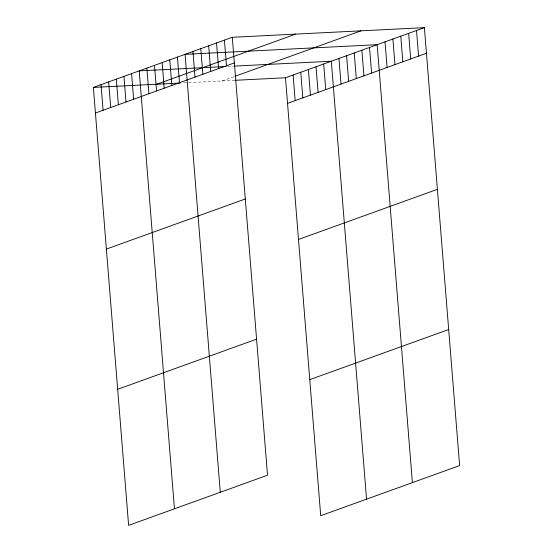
<?xml version="1.0" encoding="UTF-8"?>
<svg xmlns="http://www.w3.org/2000/svg" width="553" height="553" viewBox="0 0 553 553"><rect width="100%" height="100%" fill="white"/><g stroke="black" fill="none" stroke-linecap="round" stroke-linejoin="round"><path stroke-width="0.41" stroke-dasharray="2.77 2.07" d="M222.085 80.952L234.306 76.542M227.732 66.429L233.594 66.139M183.568 82.888L187.75 82.674M188.587 82.632L234.762 80.316"/><path stroke-width="0.83" d="M232.288 37.293L267.521 475.227L128.614 525.35L93.374 87.415L232.288 37.293L424.386 27.65L459.626 465.585L320.712 515.707L285.479 77.773L424.386 27.65M156.769 84.229L295.682 34.106M95.441 113.026L234.348 62.911M235.073 76.266L360.991 30.83M287.539 103.39L426.446 53.268M106.383 249.092L245.297 198.976M298.482 239.456L437.395 189.333M117.665 389.284L256.578 339.162M309.763 379.641L448.677 329.519M226.059 66.512L139.218 70.874L174.451 508.808M234.431 66.097L331.316 61.231L366.549 499.172M93.374 87.415L180.216 83.054M235.606 80.275L285.479 77.773M416.513 30.491L418.58 56.109M408.646 33.332L410.706 58.95M400.773 36.173L402.833 61.784M392.9 39.014L394.96 64.625M385.026 41.848L387.093 67.466M412.393 482.631L377.16 44.689L185.061 54.332L220.294 492.267M369.515 47.447L371.581 73.065M361.876 50.205L363.936 75.823M354.238 52.964L356.298 78.581M346.6 55.715L348.66 81.332M338.954 58.473L341.021 84.091M323.678 63.989L325.738 89.607M316.04 66.747L318.099 92.365M308.394 69.498L310.454 95.116M300.756 72.256L302.816 97.874M293.118 75.014L295.178 100.632M224.414 40.134L226.474 65.745M216.548 42.968L218.608 68.586M208.675 45.809L210.734 71.427M200.801 48.65L202.861 74.268M192.928 51.491L194.988 77.109M177.416 57.09L179.476 82.708M169.778 59.848L171.838 85.459M162.14 62.6L164.2 88.217M154.501 65.358L156.561 90.975M146.856 68.116L148.916 93.734M131.579 73.632L133.639 99.243M123.941 76.383L126.001 102.001M116.296 79.141L118.356 104.759M108.658 81.899L110.718 107.517M101.019 84.657L103.079 110.275"/></g></svg>
